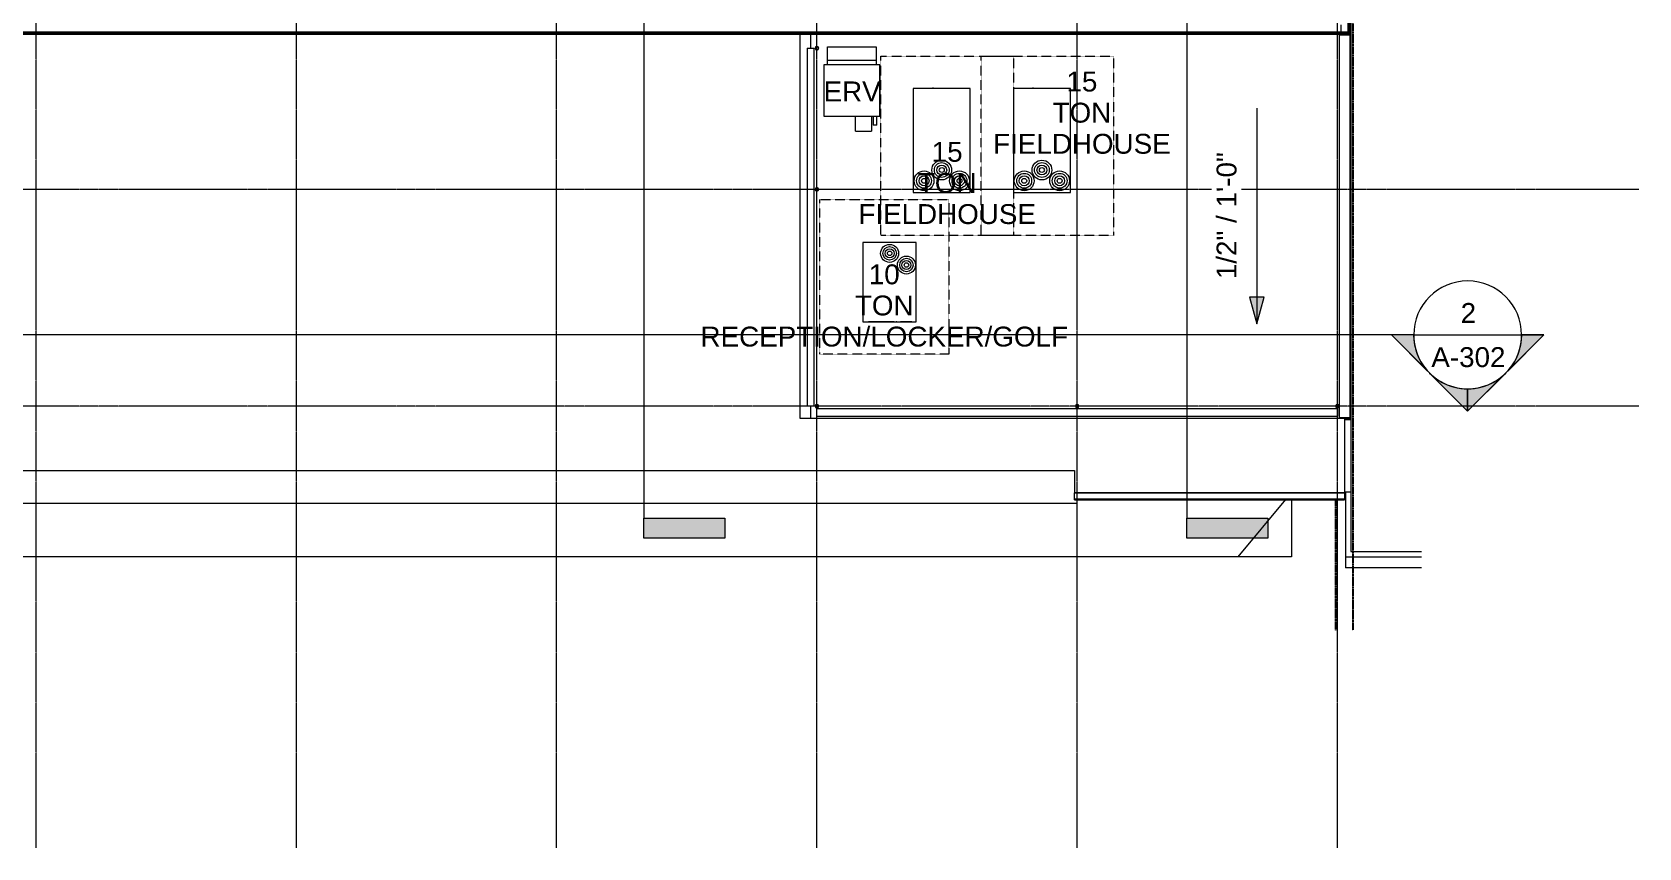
# Model space of a CAD drawing. Header units: inches. Extents: x 21571 to 32399, y -23276 to -19987.
# Drawn here: x 30612 to 32399, y -23276 to -22368 of the extents above; entities that cross this region are included whole.
import ezdxf

# ---------------------------------------------------------------- set-up
doc = ezdxf.new("R2010")
doc.units = ezdxf.units.IN
doc.header["$MEASUREMENT"] = 0
for name, pattern in [('Dash dot', [0.625, 0.25, -0.1875, 0, -0.1875]), ('Grid Line 1_2_', [0.875, 0.5, -0.125, 0.125, -0.125]), ('Hidden', [0.28125, 0.1875, -0.09375])]:
    doc.linetypes.add(name, pattern=pattern)
for name, color, linetype, lineweight in [('A-FLOR-OTLN', 90, 'Continuous', 9), ('A-GLAZ-CWMG', 51, 'Continuous', 9), ('A-PROP-SBCK', 71, 'Hidden', 25), ('A-ROOF', 132, 'Continuous', 9), ('A-ROOF-OTLN', 132, 'Continuous', 9), ('A-WALL', 113, 'Continuous', 9), ('C-BLDG-PADS', 91, 'Continuous', 9), ('C-TOPO', 7, 'Continuous', 9), ('Conc', 7, 'Continuous', 9), ('EOP-PR', 4, 'Continuous', 9), ('G-ANNO-DIMS', 111, 'Continuous', 9), ('G-ANNO-SYMB', 111, 'Continuous', 9), ('L-SITE-WALL', 31, 'Continuous', 9), ('M-EQPM', 50, 'Continuous', 9), ('M-EQPM-IDEN', 50, 'Continuous', 9), ('S-BEAM', 12, 'Continuous', 9), ('S-COLS', 52, 'Continuous', 9), ('S-GRID', 1, 'Continuous', 9)]:
    doc.layers.add(name, color=color, linetype=linetype, lineweight=lineweight)
doc.styles.add('Arial_1', font='arial.ttf', dxfattribs={"height": 22.129491})

# ---------------------------------------------------------------- blocks, each defined once
blk = doc.blocks.new('Carrier_48TC_Standard_Efficiency_Gas_Heat_Electric_Cooling_Packaged_Rooftop_Unit_3_to_15_nominal_tons - 15 ton 48TC__16-873539-Roof Low')
at = {"layer": 'M-EQPM', "linetype": 'Dash dot'}
for p, q in [((-105.9, -79.7), (-105.9, 67.7)), ((-105.9, 67.7), (93.9, 67.7)), ((93.9, 67.7), (93.9, -79.7)), ((93.9, -79.7), (-105.9, -79.7))]:
    blk.add_line(p, q, dxfattribs=at)
at = {"layer": 'M-EQPM'}
for p, q in [((57.9, 31.7), (-57.9, 31.7)), ((-57.9, 31.7), (-57.9, -31.7)), ((57.9, -31.7), (57.9, 31.7)), ((58.1, 27.3), (57.9, 27.3)), ((58.1, 27.3), (58.1, 15.4)), ((57.9, 15.4), (58.1, 15.4)), ((58.1, 10.3), (57.9, 10.3)), ((57.9, 9.3), (58.1, 9.3)), ((58.1, 6.7), (57.9, 6.7)), ((58.1, 9.3), (58.1, 10.3)), ((58.1, 10.3), (58.1, 9.3)), ((58.1, 6.7), (58.1, -25.1)), ((-57.9, -31.7), (57.9, -31.7)), ((57.9, -25.1), (58.1, -25.1))]:
    blk.add_line(p, q, dxfattribs=at)
for centre, radius in [((-44.9, 19.7), 11), ((-44.9, 19.7), 8.25), ((-44.9, 19.7), 5.5), ((-44.9, 19.7), 2.75), ((-32.9, 0), 11), ((-32.9, 0), 8.25), ((-32.9, 0), 5.5), ((-32.9, 0), 2.75), ((-44.9, -19.7), 11), ((-44.9, -19.7), 8.25), ((-44.9, -19.7), 5.5), ((-44.9, -19.7), 2.75)]:
    blk.add_circle(centre, radius, dxfattribs=at)
blk = doc.blocks.new('Rectangular Mullion - Profile_Polycarbonate_right-752683-Roof Low')
at = {"layer": 'A-GLAZ-CWMG', "lineweight": 13}
for p, q in [((0, 1.141125), (-3.622, 1.141125)), ((-3.622, 1.141125), (-3.622, 0.787125)), ((-3.622, 0.787125), (-3.372, 0.787125)), ((-3.5595, 0.849625), (-3.5595, 1.078625)), ((-3.5595, 1.078625), (-0.0625, 1.078625)), ((-3.372, 0.849625), (-3.5595, 0.849625)), ((-3.372, 0.787125), (-3.372, 0.849625)), ((-0.0625, 1.078625), (-0.0625, -0.922375)), ((0, -0.984875), (0, 1.141125)), ((-2.7715, -0.859875), (-2.834, -0.859875)), ((-2.834, -0.859875), (-2.834, -0.984875)), ((-2.834, -0.984875), (0, -0.984875)), ((-2.7715, -0.922375), (-2.7715, -0.859875)), ((-0.0625, -0.922375), (-2.7715, -0.922375))]:
    blk.add_line(p, q, dxfattribs=at)
blk = doc.blocks.new('Rectangular Mullion - Rectangular Mullion 1-827988-Roof Low')
at = {"layer": 'A-GLAZ-CWMG'}
for p, q in [((26285.5, -22797.4), (26284, -22797.4)), ((26285.5, -22796.4), (26285.5, -22797.4))]:
    blk.add_line(p, q, dxfattribs=at)
blk = doc.blocks.new('Rectangular Mullion - Rectangular Mullion 1-769201-Roof Low')
at = {"layer": 'A-GLAZ-CWMG'}
blk.add_line((26285.5, -22724), (26285.5, -22760.2), dxfattribs=at)
blk = doc.blocks.new('Rectangular Mullion - Rectangular Mullion 1-779532-Roof Low')
at = {"layer": 'A-GLAZ-CWMG'}
for p, q in [((26284, -22687.9), (26285.5, -22687.9)), ((26285.5, -22687.9), (26285.5, -22724))]:
    blk.add_line(p, q, dxfattribs=at)
blk = doc.blocks.new('Carrier_48TC_Standard_Efficiency_Gas_Heat_Electric_Cooling_Packaged_Rooftop_Unit_3_to_15_nominal_tons - 10 ton 48TC__12-873535-Roof Low')
at = {"layer": 'M-EQPM', "linetype": 'Dash dot'}
for p, q in [((-92.1, -77.8), (-92.1, 65.7)), ((-92.1, 65.7), (80.1, 65.7)), ((80.1, 65.7), (80.1, -77.8)), ((80.1, -77.8), (-92.1, -77.8))]:
    blk.add_line(p, q, dxfattribs=at)
at = {"layer": 'M-EQPM'}
for p, q in [((44.1, 29.7), (-44.1, 29.7)), ((-44.1, 29.7), (-44.1, -29.8)), ((44.1, -29.8), (44.1, 29.7)), ((44.2, 24.7), (44.1, 24.7)), ((44.2, 24.7), (44.2, 12.1)), ((44.1, 12.1), (44.2, 12.1)), ((44.2, 8.1), (44.1, 8.1)), ((44.1, 7.1), (44.2, 7.1)), ((44.2, 4.9), (44.1, 4.9)), ((44.2, 7.1), (44.2, 8.1)), ((44.2, 8.1), (44.2, 7.1)), ((44.2, 4.9), (44.2, -23.5)), ((-44.1, -29.8), (44.1, -29.8)), ((44.1, -23.5), (44.2, -23.5))]:
    blk.add_line(p, q, dxfattribs=at)
for centre, radius in [((-19.1, 18.7), 10), ((-19.1, 18.7), 7.5), ((-19.1, 18.7), 5), ((-19.1, 18.7), 2.5), ((-32.1, 0), 10), ((-32.1, 0), 7.5), ((-32.1, 0), 5), ((-32.1, 0), 2.5)]:
    blk.add_circle(centre, radius, dxfattribs=at)
blk = doc.blocks.new('he3xrtf - 115 V Single Phase-880047-Roof Low')
at = {"layer": 'M-EQPM', "lineweight": 15}
for p, q in [((28.6, 31.2), (-28.6, 31.2)), ((-28.6, 31.2), (-28.6, -31.2)), ((28.6, -31.2), (28.6, 31.2)), ((28.6, 27), (33.8, 27)), ((28.6, -27), (28.6, 27)), ((33.8, 27), (48.5, 27)), ((33.8, 27), (33.8, -27)), ((48.5, 27), (48.5, -27)), ((-45.4, -4), (-28.6, -4)), ((-45.4, -4), (-45.4, -22)), ((-28.6, -4), (-28.6, -22)), ((-28.6, -22), (-45.4, -22)), ((-38.7, -27.8), (-38.7, -23.8)), ((-28.6, -23.8), (-38.7, -23.8)), ((-38.7, -27.8), (-28.6, -27.8)), ((-28.6, -31.2), (28.6, -31.2)), ((33.8, -27), (28.6, -27)), ((48.5, -27), (33.8, -27))]:
    blk.add_line(p, q, dxfattribs=at)
blk = doc.blocks.new('HSS-Round Hollow Structural Section-Column - HSS4X0_220-947151-Roof Low')
at = {"layer": 'S-COLS'}
for radius, start, end in [(2, 0, 180), (2, 180, 0), (1.8, 0, 180), (1.8, 180, 0)]:
    blk.add_arc((0, 0), radius, start, end, dxfattribs=at)
blk = doc.blocks.new('Girt_C - 8_D-947499-Roof Low')
at = {"layer": 'S-BEAM'}
for p, q in [((26270.4, -22787.3), (25691.4, -22787.3)), ((25691.4, -22787.5), (25691.4, -22787.3)), ((25691.4, -22795.1), (25691.4, -22787.5)), ((26270.4, -22787.3), (26270.4, -22787.5)), ((26270.4, -22787.5), (26270.4, -22795.1)), ((25691.4, -22795.3), (25691.4, -22795.1)), ((25691.4, -22795.3), (26270.4, -22795.3)), ((26270.4, -22795.1), (26270.4, -22795.3))]:
    blk.add_line(p, q, dxfattribs=at)
blk = doc.blocks.new('Girt_C - 8_D-948025-Roof Low')
at = {"layer": 'S-BEAM'}
for p, q in [((25680.4, -22386.1), (25680.4, -22784.3)), ((25680.4, -22386.1), (25680.6, -22386.1)), ((25680.6, -22386.1), (25688.2, -22386.1)), ((25688.2, -22386.1), (25688.4, -22386.1)), ((25688.4, -22784.3), (25688.4, -22386.1)), ((25680.6, -22784.3), (25680.4, -22784.3)), ((25688.2, -22784.3), (25680.6, -22784.3)), ((25688.4, -22784.3), (25688.2, -22784.3))]:
    blk.add_line(p, q, dxfattribs=at)
blk = doc.blocks.new('Section - 3_32_ x 3_8_-18514-Roof Low')
at = {"layer": 'G-ANNO-SYMB'}
blk.add_hatch(color=256, dxfattribs=at).paths.add_polyline_path([(0, 0.375), (0, 0), (-0.09375, 0), (-0.09375, 0.375)], flags=0)
for p, q in [((0, 0.375), (-0.09375, 0.375)), ((-0.09375, 0.375), (-0.09375, 0)), ((0, 0), (0, 0.375)), ((-0.09375, 0), (0, 0))]:
    blk.add_line(p, q, dxfattribs=at)
blk = doc.blocks.new('Section - Section Head - Filled-1526-Roof Low')
at = {"layer": 'G-ANNO-SYMB'}
h = blk.add_hatch(color=256, dxfattribs=at)
edge = h.paths.add_edge_path(flags=0)
edge.add_line((-0.4268, 0.1768), (-0.25, 0.3536))
edge.add_line((-0.25, 0.3536), (-0.25, 0.25))
edge.add_arc((-0.25, 0), 0.25, 90, 135)
h = blk.add_hatch(color=256, dxfattribs=at)
edge = h.paths.add_edge_path(flags=0)
edge.add_arc((-0.25, 0), 0.25, 45, 90)
edge.add_line((-0.25, 0.25), (-0.25, 0.3536))
edge.add_line((-0.25, 0.3536), (-0.0732, 0.1768))
h = blk.add_hatch(color=256, dxfattribs=at)
edge = h.paths.add_edge_path(flags=0)
edge.add_arc((-0.25, 0), 0.2503, 137.9216, 180)
edge.add_line((-0.5003, 0), (-0.6036, 0))
edge.add_line((-0.6036, 0), (-0.4358, 0.1678))
h = blk.add_hatch(color=256, dxfattribs=at)
edge = h.paths.add_edge_path(flags=0)
edge.add_line((-0.0642, 0.1678), (0.1036, 0))
edge.add_line((0.1036, 0), (0.0003, 0))
edge.add_arc((-0.25, 0), 0.2503, 0, 42.0784)
for p, q in [((-0.25, 0.3536), (-0.6036, 0)), ((-0.25, 0.3536), (-0.4268, 0.1768)), ((-0.25, 0.3536), (0.1036, 0)), ((-0.25, 0.25), (-0.25, 0.3536)), ((-0.0732, 0.1768), (-0.25, 0.3536)), ((-0.25, 0.3536), (-0.25, 0.25)), ((-0.4358, 0.1678), (-0.6036, 0)), ((0.1036, 0), (-0.0642, 0.1678)), ((-0.6036, 0), (-0.5003, 0)), ((0.0003, 0), (0.1036, 0)), ((-0.5, 0), (-0.6036, 0)), ((0, 0), (0.1036, 0))]:
    blk.add_line(p, q, dxfattribs=at)
for radius, start, end in [(0.25, 360, 180), (0.25, 90, 135), (0.25, 45, 90), (0.2503, 137.9216, 180), (0.2503, 0, 42.0784), (0.25, 180, 360)]:
    blk.add_arc((-0.25, 0), radius, start, end, dxfattribs=at)

msp = doc.modelspace()

# ---------------------------------------------------------------- hatches: boundary and pattern name
at = {"layer": 'G-ANNO-DIMS'}
msp.add_hatch(color=256, dxfattribs=at).paths.add_polyline_path([(31974.3, -22692.9), (31982.4, -22662.9), (31966.3, -22662.9)], flags=0)

# ---------------------------------------------------------------- linework, layer by layer
at = {"layer": 'A-FLOR-OTLN'}
for p, q in [((32006.3, -22888.3), (31953.1, -22952.1)), ((32013.1, -22888.3), (32013.1, -22952.1)), ((32079.1, -22880.1), (32072, -22880.1)), ((32013.1, -22952.1), (31953.1, -22952.1))]:
    msp.add_line(p, q, dxfattribs=at)
at = {"layer": 'A-PROP-SBCK'}
for p, q in [((32081.2, -22220.4), (32081.2, -23034)), ((32061.8, -22888.3), (32061.8, -23034))]:
    msp.add_line(p, q, dxfattribs=at)
at = {"layer": 'A-ROOF'}
for p, q in [((32068.3, -22368.7), (32072, -22368.7)), ((32072, -22368.7), (32072, -22371.4)), ((32072, -22797.4), (32072, -22797.7)), ((32072, -22797.9), (32072, -22880.8)), ((30040, -22855.8), (31771.5, -22855.8)), ((31771.5, -22855.8), (31771.5, -22880.8)), ((31771.5, -22880.8), (32072, -22880.8))]:
    msp.add_line(p, q, dxfattribs=at)
at = {"layer": 'A-ROOF-OTLN'}
for p, q in [((31771.5, -22888.4), (31771.5, -22880.8)), ((32072, -22880.9), (31771.5, -22880.9)), ((32072, -22887.7), (31771.5, -22887.7)), ((31771.5, -22888.4), (32072, -22888.4)), ((32072, -22880.8), (32072, -22888.4))]:
    msp.add_line(p, q, dxfattribs=at)
at = {"layer": 'A-WALL', "lineweight": 25}
for p, q in [((32075.9, -22220.5), (32075.9, -22370.4)), ((32077.5, -22370.4), (32077.5, -22220.5)), ((32075.5, -22368.7), (28585, -22368.7)), ((28585, -22370.2), (32075.5, -22370.2)), ((32075.5, -22370.2), (32075.5, -22368.7)), ((32075.9, -22370.4), (32077.5, -22370.4))]:
    msp.add_line(p, q, dxfattribs=at)
at = {"layer": 'C-BLDG-PADS'}
for p, q in [((32079, -22687.9), (32079, -22220.4)), ((32072, -22799.3), (32079, -22799.3)), ((32079, -22799.3), (32079, -22797.4))]:
    msp.add_line(p, q, dxfattribs=at)
at = {"layer": 'C-TOPO'}
for p, q in [((32079, -22220.4), (32079, -22687.9)), ((32079, -22799.3), (32072, -22799.3)), ((32079, -22797.4), (32079, -22799.3))]:
    msp.add_line(p, q, dxfattribs=at)
at = {"layer": 'Conc'}
for p, q in [((32079.1, -22799.4), (32079.1, -22946.1)), ((30085.9, -22892.1), (31774.7, -22892.1)), ((31774.7, -22892.1), (31774.7, -22888.3)), ((32073.1, -22880.1), (32073.1, -22964.1)), ((31953.1, -22952.1), (29497.5, -22952.1)), ((32157.6, -22964.1), (32073.1, -22964.1))]:
    msp.add_line(p, q, dxfattribs=at)
at = {"layer": 'EOP-PR'}
for p, q in [((32079.1, -22946.1), (32157.6, -22946.1)), ((32073.1, -22952.1), (32157.6, -22952.1))]:
    msp.add_line(p, q, dxfattribs=at)
at = {"layer": 'G-ANNO-DIMS'}
for p, q in [((31974.3, -22452.9), (31974.3, -22692.9)), ((31982.4, -22662.9), (31966.3, -22662.9)), ((31966.3, -22662.9), (31974.3, -22692.9)), ((31974.3, -22692.9), (31982.4, -22662.9))]:
    msp.add_line(p, q, dxfattribs=at)
at = {"layer": 'G-ANNO-SYMB'}
for p, q in [((31292.5, -21003.1), (31292.5, -22908.8)), ((31896.5, -21003.1), (31896.5, -22908.8)), ((32148.9, -22705), (27677.7, -22705)), ((32148.9, -22705), (32268.9, -22705))]:
    msp.add_line(p, q, dxfattribs=at)
at = {"layer": 'L-SITE-WALL'}
for p, q in [((32068.3, -22368.7), (28585.9, -22368.7)), ((31466.4, -22797.9), (31466.4, -22368.7)), ((31477.7, -22368.7), (31477.7, -22386.1)), ((32066.4, -22797.4), (32066.4, -22371.4)), ((32077.7, -22371.4), (32066.4, -22371.4)), ((32068.3, -22368.7), (32068.3, -22360.2)), ((32077.7, -22371.4), (32077.7, -22797.4)), ((31477.7, -22784.3), (31477.7, -22797.7)), ((32077.7, -22797.9), (31466.4, -22797.9)), ((31477.7, -22797.7), (32077.7, -22797.7)), ((32077.7, -22797.4), (32066.4, -22797.4)), ((32077.7, -22797.7), (32077.7, -22797.9))]:
    msp.add_line(p, q, dxfattribs=at)
at = {"layer": 'S-COLS'}
for centre, radius, start, end in [((31485, -22386.1), 2, 0, 180), ((31485, -22386.1), 2, 180, 0), ((31485, -22386.1), 1.79, 0, 180), ((31485, -22386.1), 1.8, 180, 0), ((31485, -22543.1), 2, 0, 180), ((31485, -22543.1), 2, 180, 0), ((31485, -22543.1), 1.79, 0, 180), ((31485, -22543.1), 1.8, 180, 0)]:
    msp.add_arc(centre, radius, start, end, dxfattribs=at)
at = {"layer": 'S-GRID', "linetype": 'Grid Line 1_2_'}
for p, q in [((30616.5, -23275.7), (30616.5, -20181.9)), ((30906, -23275.7), (30906, -20181.9)), ((31195.5, -23275.7), (31195.5, -20181.9)), ((31485, -23275.7), (31485, -20181.9)), ((31774.5, -23275.7), (31774.5, -20181.9)), ((32064, -23275.7), (32064, -20181.9)), ((32399.3, -22543.1), (27492.2, -22543.1)), ((32399.3, -22784.3), (27492.2, -22784.3))]:
    msp.add_line(p, q, dxfattribs=at)

# ---------------------------------------------------------------- block references
at = {"layer": 'A-GLAZ-CWMG'}
for name, p in [('Rectangular Mullion - Profile_Polycarbonate_right-752683-Roof Low', (32075.5, -22369.5)), ('Rectangular Mullion - Rectangular Mullion 1-779532-Roof Low', (5793.6, 0)), ('Rectangular Mullion - Rectangular Mullion 1-769201-Roof Low', (5793.6, 0)), ('Rectangular Mullion - Rectangular Mullion 1-769201-Roof Low', (5793.6, -36.2)), ('Rectangular Mullion - Rectangular Mullion 1-827988-Roof Low', (5793.6, 0))]:
    msp.add_blockref(name, p, dxfattribs=at)
at = {"layer": 'G-ANNO-SYMB', "xscale": 239.9999999999998, "yscale": 239.9999999999998, "zscale": 239.9999999999998, "rotation": 180}
msp.add_blockref('Section - Section Head - Filled-1526-Roof Low', (32148.9, -22705), dxfattribs=at)
at = {"layer": 'G-ANNO-SYMB', "extrusion": (0, 0, -1), "xscale": 239.9999999999998, "yscale": 239.9999999999998, "zscale": 239.9999999999998, "rotation": 90.00000000000053}
for p in [(-31292.5, -22908.8), (-31896.5, -22908.8)]:
    msp.add_blockref('Section - 3_32_ x 3_8_-18514-Roof Low', p, dxfattribs=at)
at = {"layer": 'M-EQPM'}
for name, p, rotation in [('he3xrtf - 115 V Single Phase-880047-Roof Low', (31523.9, -22433.1), 89.99999999999991), ('Carrier_48TC_Standard_Efficiency_Gas_Heat_Electric_Cooling_Packaged_Rooftop_Unit_3_to_15_nominal_tons - 15 ton 48TC__16-873539-Roof Low', (31623.9, -22488.7), 89.99999999999955), ('Carrier_48TC_Standard_Efficiency_Gas_Heat_Electric_Cooling_Packaged_Rooftop_Unit_3_to_15_nominal_tons - 15 ton 48TC__16-873539-Roof Low', (31735.3, -22488.7), 89.99999999999991), ('Carrier_48TC_Standard_Efficiency_Gas_Heat_Electric_Cooling_Packaged_Rooftop_Unit_3_to_15_nominal_tons - 10 ton 48TC__12-873535-Roof Low', (31565.9, -22646.4), 269.9999999999994)]:
    msp.add_blockref(name, p, dxfattribs=dict(at, rotation=rotation))
at = {"layer": 'S-BEAM'}
for name in ['Girt_C - 8_D-948025-Roof Low', 'Girt_C - 8_D-947499-Roof Low']:
    msp.add_blockref(name, (5793.6, 0), dxfattribs=at)
at = {"layer": 'S-COLS', "rotation": 180}
for p in [(31485, -22784.3), (31774.5, -22784.3), (32064, -22784.3)]:
    msp.add_blockref('HSS-Round Hollow Structural Section-Column - HSS4X0_220-947151-Roof Low', p, dxfattribs=at)

# ---------------------------------------------------------------- texts
at = {"layer": 'G-ANNO-SYMB', "attachment_point": 2, "line_spacing_factor": 0.938532, "style": 'Arial_1'}
for s, insert, char_height, width in [('2', (32209.7, -22669.6), 22.1, 20.52), ('A-302', (32209.7, -22718.7), 22.13, 98.28)]:
    msp.add_mtext(s, dxfattribs=dict(at, insert=insert, char_height=char_height, width=width))
at = {"layer": 'M-EQPM-IDEN', "attachment_point": 2, "line_spacing_factor": 0.938532, "style": 'Arial_1'}
for s, insert, char_height, width in [('15\\PTON\\PFIELDHOUSE', (31779.8, -22412.1), 22.13, 234.9), ('ERV', (31524.2, -22423.1), 22.13, 75.6), ('15\\PTON\\PFIELDHOUSE', (31629.9, -22490.3), 22.13, 234.9), ('10\\PTON\\PRECEPTION/LOCKER/GOLF', (31559.9, -22626.6), 22.129, 486.27)]:
    msp.add_mtext(s, dxfattribs=dict(at, insert=insert, char_height=char_height, width=width))

# ---------------------------------------------------------------- next in the draw order: texts
at = {"layer": 'G-ANNO-DIMS', "insert": (31929.6, -22643), "char_height": 22.129, "width": 168.21, "attachment_point": 1, "rotation": 90, "line_spacing_factor": 0.938532, "style": 'Arial_1', "bg_fill": 3, "box_fill_scale": 1.25, "bg_fill_color": 0, "bg_fill_transparency": 0}
msp.add_mtext('1/2" / 1\'-0"', dxfattribs=at)

doc.saveas('drawing.dxf')
